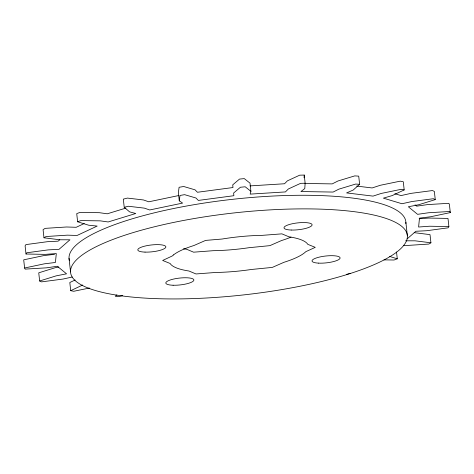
<?xml version="1.0" encoding="UTF-8"?>
<svg xmlns="http://www.w3.org/2000/svg" width="474" height="474" viewBox="0 0 474 474"><rect width="100%" height="100%" fill="white"/><g stroke="black" fill="none" stroke-linecap="round" stroke-linejoin="round"><path stroke-width="0.71" d="M304.065 177.744L304.243 175.066L299.692 175.179L287.428 180.831L284.524 183.758L249.982 185.903M304.243 175.066L305.143 183.231L304.782 188.587L300.937 191.543L333.098 192.065L338.892 189.144L355.666 184.054L359.618 184.309L358.717 176.138L354.759 175.89L337.992 180.979L332.197 183.9L305.149 183.462M178.834 195.525L148.789 201.806L143.474 199.963L127.399 198.085L123.317 199.121L124.224 207.286L128.306 206.249L144.374 208.133L149.689 209.97L182.597 203.091L179.273 200.84L179.99 195.448L184.605 194.666L195.969 198.008L198.333 200.425L233.866 195.703L233.646 193.001L240.413 187.248L245.188 186.78L250.918 191.312L250.154 194.115L285.425 191.923L288.334 188.996L300.593 183.343L305.143 183.231M54.51 254.313L43.478 255.658L23.7 259.835L24.601 268L44.378 263.822L55.411 262.478L56.305 253.572L45.326 254.378L26.005 254.011L26.805 252.766L48.212 249.881L59.025 249.33L69.956 239.803L59.813 239.773L43.981 237.8L43.075 229.635L45.172 228.361L66.479 226.993L76.19 227.289L84.23 223.538M419.158 218.751L428.674 218.058L447.995 218.419L448.896 226.584L448.096 227.828L426.689 230.72L415.876 231.265L407.13 238.89M116.888 294.852L115.283 296.291L119.241 296.54L122.73 295.48M359.618 184.309L353.189 190.05L346.577 192.918L373.026 196.112L381.238 193.439L401.152 189.322L404.192 189.914L403.291 181.749L400.252 181.157L380.338 185.269L372.12 187.947L356.697 186.086M59.76 239.737L58.124 241.165L47.311 241.71L25.904 244.602L25.104 245.846L26.005 254.011M43.981 237.8L46.073 236.526L67.379 235.157L77.096 235.454L97.182 226.074L88.685 225.215L77.623 221.791L76.723 213.626L79.94 212.423L99.422 212.696L107.254 213.804L125.894 208.086M414.187 232.657L430.019 234.63L430.925 242.795L428.828 244.069L407.522 245.437L403.356 245.313M75.129 279.998L69.808 282.516L70.709 290.681L73.748 291.273L89.396 288.038M70.709 290.681L82.683 285.01M404.192 189.914L392.223 195.584L383.383 198.138L401.964 203.743L411.93 201.527L433.384 198.719L435.256 199.607L434.356 191.443L432.484 190.554L411.029 193.362L401.063 195.578L394.866 193.706M77.623 221.791L80.847 220.588L100.322 220.86L108.155 221.968L135.771 213.496L129.609 211.872L124.224 207.286M396.525 251.996L397.277 258.804L394.06 260.007L383.958 259.865M58.74 267.016L55.286 267.692L38.744 272.823L39.644 280.987L56.187 275.856L66.544 273.824L57.324 266.264L46.411 267.84L25.163 269.113L24.601 268M435.256 199.607L418.714 204.738L408.357 206.771L417.576 214.331L428.49 212.761L449.737 211.487L450.3 212.595L430.522 216.778L419.49 218.117L418.601 227.022L429.574 226.222L448.896 226.584M346.601 274.345L350.683 273.308M72.226 277.012L62.971 279.067L41.516 281.876L39.644 280.987M405.667 240.798L415.088 240.822L430.925 242.795M389.675 256.452L397.277 258.804M415.052 204.833L416.676 206.166L427.589 204.59L448.837 203.316L449.399 204.43L450.3 212.595M405.874 222.294L407.373 235.904A169.396 41.268 -6.3 0 1 156.586 298.656A169.396 41.268 -6.3 0 1 152.901 227.159A169.396 41.268 -6.3 0 1 407.373 235.904M250.918 191.312L250.017 183.148L244.288 178.615L239.512 179.083L232.746 184.836L232.965 187.538L197.433 192.26L195.063 189.843L183.705 186.501L179.089 187.283L178.372 192.675L179.273 200.84M69.032 258.3L70.531 271.91M291.024 237.13A69.939 17.04 -6.3 0 1 281.544 240.531L269.89 245.639L248.998 247.701A69.939 17.04 -6.3 0 1 213.122 250.699L193.593 252.186L186.578 249.235A69.939 17.04 -6.3 0 1 183.521 248.72M69.334 260.303A169.396 41.268 -6.3 0 1 233.943 199.169A169.396 41.268 -6.3 0 1 405.851 223.657M173.472 254.929L172.293 255.96L162.659 260.457L170.16 263.497L170.533 264.077A69.939 17.04 -6.3 0 0 188.984 271.01L195.999 273.96L215.528 272.473A69.939 17.04 -6.3 0 0 251.404 269.475L272.295 267.413L283.944 262.306A69.939 17.04 -6.3 0 0 305.825 251.67L315.251 247.357L307.745 244.317L307.371 243.737A69.939 17.04 -6.3 0 0 288.927 236.804L281.906 233.854L262.377 235.341A69.939 17.04 -6.3 0 0 222.051 239.038L205.609 240.401L193.961 245.508A69.939 17.04 -6.3 0 0 173.472 254.929M173.099 285.235A14.119 3.437 -6.3 0 0 193.878 279.968A14.119 3.437 -6.3 0 0 172.554 279.305A14.119 3.437 -6.3 0 0 173.099 285.235M145.026 252.109A14.119 3.437 -6.3 0 0 165.876 246.871A14.119 3.437 -6.3 0 0 144.629 246.16A14.119 3.437 -6.3 0 0 145.026 252.109M318.599 263.135A14.119 3.437 -6.3 0 0 340.089 258.105A14.119 3.437 -6.3 0 0 319.5 257.056A14.119 3.437 -6.3 0 0 318.599 263.135M291.202 230.038A14.119 3.437 -6.3 0 0 312.099 224.806A14.119 3.437 -6.3 0 0 290.888 224.078A14.119 3.437 -6.3 0 0 291.202 230.038"/></g></svg>
